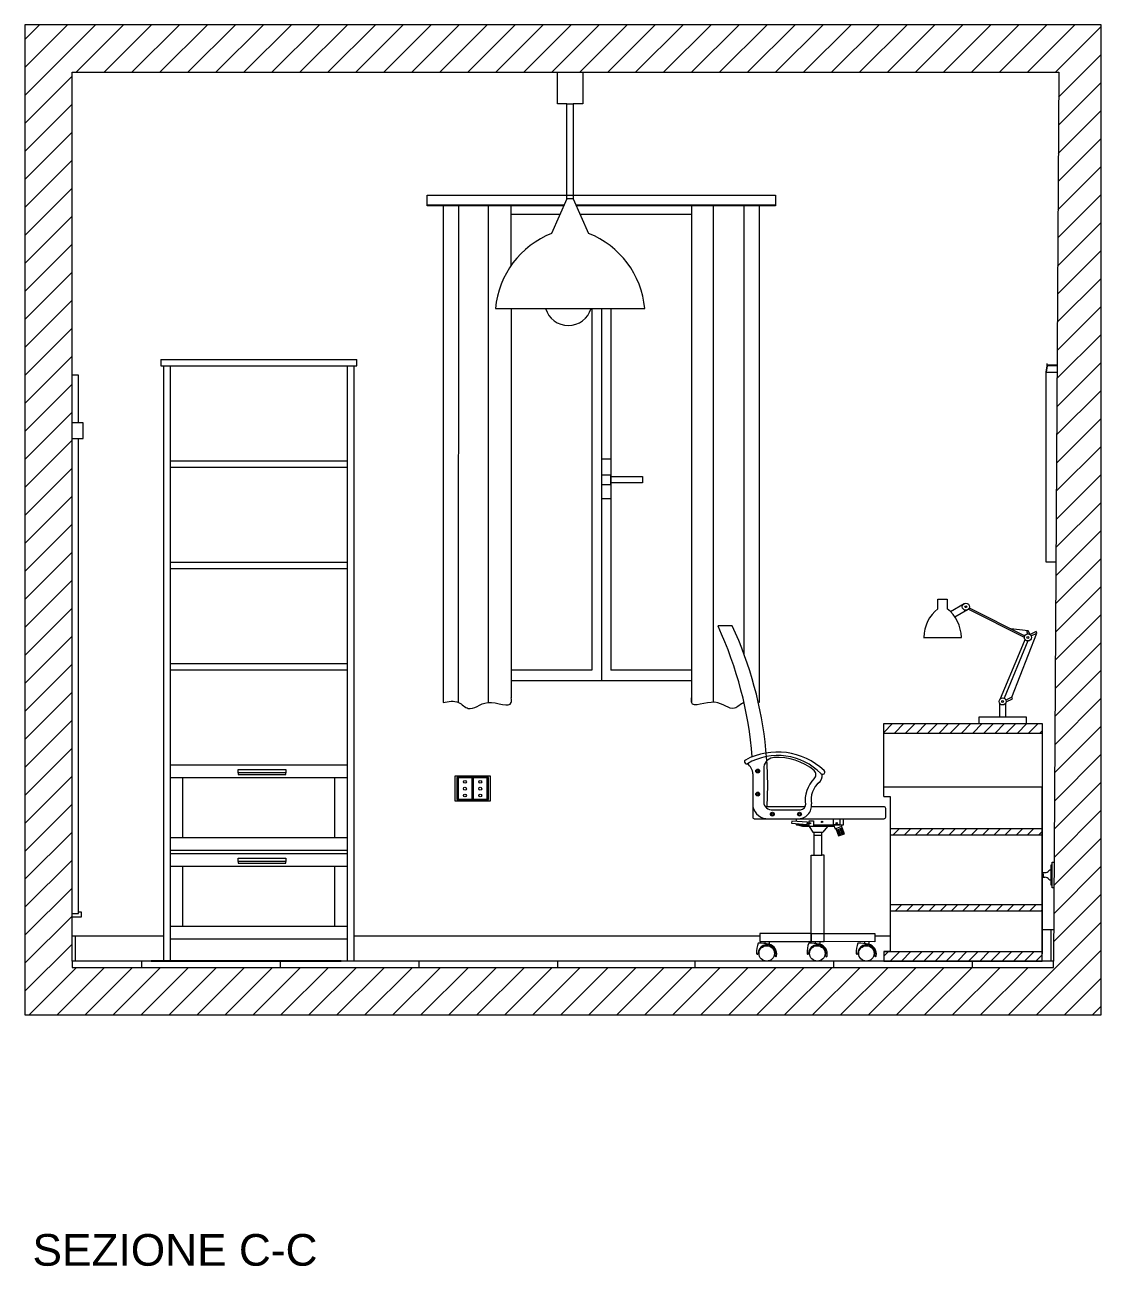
# Model space of a CAD drawing. Header units: inches. Extents: x -780 to 390, y -578 to 278.
# Drawn here: x -683.9 to -343.9, y -577.6 to -185.6 of the extents above; entities that cross this region are included whole.
import ezdxf

# ---------------------------------------------------------------- set-up
doc = ezdxf.new("R2010")
doc.units = ezdxf.units.IN
doc.header["$MEASUREMENT"] = 0
for name, color, linetype, lineweight in [('accessori', 5, 'Continuous', 9), ('accessori1', 30, 'Continuous', 5), ('finestre', 4, 'Continuous', 13), ('illuminazione', 2, 'Continuous', 13), ('linee prospetti', 1, 'Continuous', 18), ('mobili', 3, 'Continuous', 15), ('trame', 7, 'Continuous', 5)]:
    doc.layers.add(name, color=color, linetype=linetype, lineweight=lineweight)
doc.styles.get("Standard").update_dxf_attribs({"font": 'Arial.ttf'})

msp = doc.modelspace()

# ---------------------------------------------------------------- hatches: boundary and pattern name
at = {"layer": 'trame'}
h = msp.add_hatch(dxfattribs=at)
h.set_pattern_fill('ANSI31', color=256, scale=50)
h.set_pattern_definition([(45, (-54180.0226, 7478.361), (-4.4194174, 4.4194174), [])])
h.paths.add_polyline_path([(-683.89, -185.58), (-683.89, -468.23), (-683.89, -498.23), (-373.89, -498.23), (-343.89, -498.23), (-343.89, -185.58)])
h.paths.add_polyline_path([(-357.27, -200.58), (-358.96, -481.23), (-358.96, -483.23), (-668.96, -483.23), (-668.96, -481.23), (-668.96, -200.58)], flags=16)
h = msp.add_hatch(dxfattribs=at)
h.set_pattern_fill('ANSI31', color=256, scale=20.000006)
h.set_pattern_definition([(45, (-3010.3327, -6584.7674), (-1.7677675, 1.7677675), [])])
h.paths.add_polyline_path([(-362.52, -406.23), (-412.52, -406.23), (-412.52, -409.23), (-362.52, -409.23)])
h.paths.add_polyline_path([(-362.52, -439.39), (-410.52, -439.39), (-410.52, -441.39), (-362.52, -441.39)])
h.paths.add_polyline_path([(-362.52, -463.4), (-410.52, -463.4), (-410.52, -465.4), (-362.52, -465.4)])
h.paths.add_polyline_path([(-362.52, -478.23), (-412.52, -478.23), (-412.52, -478.95), (-412.52, -481.23), (-362.52, -481.23)])

# ---------------------------------------------------------------- linework, layer by layer
msp.add_line((-583.96, -481.23), (-643.96, -481.23))
at = {"layer": 'accessori'}
for p, q in [((-551.77, -242.75), (-551.77, -399.57)), ((-546.88, -399.57), (-546.77, -242.75)), ((-537.43, -399.55), (-537.43, -242.75)), ((-530.23, -261.52), (-530.23, -242.75)), ((-473.3, -242.75), (-473.3, -399.52)), ((-466.34, -399.5), (-466.34, -242.75)), ((-456.65, -384.49), (-456.65, -242.75)), ((-451.77, -375.27), (-451.77, -242.75)), ((-530.23, -275.11), (-530.23, -398.11)), ((-451.77, -399.52), (-451.77, -375.27)), ((-667.96, -473.23), (-667.96, -481.23)), ((-579.96, -473.23), (-451.67, -473.23)), ((-415.41, -473.23), (-410.52, -473.23)), ((-362.52, -471.23), (-358.9, -471.23)), ((-359.74, -471.23), (-359.74, -481.23))]:
    msp.add_line(p, q, dxfattribs=at)
for points in [[(-358.26, -355.24), (-361.26, -355.24), (-361.26, -295.24), (-357.9, -295.24)], [(-668.96, -473.23), (-639.96, -473.23)]]:
    msp.add_lwpolyline(points, dxfattribs=at)
msp.add_spline([(-551.77, -399.57), (-546.88, -399.57), (-543.84, -401.44), (-537.61, -399.57), (-530.23, -399.57), (-530.23, -398.11)], degree=3, dxfattribs=at)
msp.add_open_spline([(-456.72, -399.55), (-457.78, -400.08), (-460.5, -403.05), (-465.39, -397.32), (-473.62, -401.87), (-473.34, -398.6), (-473.3, -398.06)], degree=3, knots=[4.962649, 4.962649, 4.962649, 4.962649, 8.455505, 14.958759, 22.340098, 23.794795, 23.794795, 23.794795, 23.794795], dxfattribs=at)
msp.add_open_spline([(-451.77, -399.52), (-451.92, -399.49), (-452.07, -399.45), (-452.23, -399.42)], degree=3, dxfattribs=at)
at = {"layer": 'accessori1'}
for p, q in [((-498.77, -322.74), (-501.77, -322.74)), ((-498.77, -322.74), (-498.77, -335.24)), ((-498.77, -335.24), (-501.77, -335.24)), ((-362.52, -453.57), (-362.16, -453.57)), ((-362.16, -454.47), (-362.52, -454.47)), ((-362.16, -453.77), (-362.16, -454.27))]:
    msp.add_line(p, q, dxfattribs=at)
for points in [[(-361.26, -295.24), (-360.9, -293.24), (-360.86, -293.04)], [(-361.21, -295.24), (-360.85, -293.24), (-360.81, -293.04)], [(-360.9, -293.04), (-360.9, -292.64), (-361.1, -292.64), (-361.1, -293.64), (-360.9, -293.64), (-360.9, -293.51)], [(-357.9, -293.04), (-360.9, -293.04)], [(-357.9, -293.24), (-360.85, -293.24)], [(-668.96, -316.23), (-665.46, -316.23), (-665.46, -311.23), (-668.96, -311.23)], [(-501.77, -322.74), (-501.77, -335.24)], [(-498.77, -330.74), (-498.77, -327.74), (-501.77, -327.74), (-501.77, -330.74), (-498.77, -330.74)], [(-498.77, -328.24), (-488.77, -328.24), (-488.77, -330.24), (-498.77, -330.24)], [(-547.9, -423.25), (-547.9, -422.75), (-536.9, -422.75), (-536.9, -430.75), (-547.9, -430.75), (-547.9, -422.75)], [(-547.4, -430.25), (-537.4, -430.25), (-537.4, -423.25), (-547.4, -423.25), (-547.4, -430.25)], [(-546.9, -423.25), (-542.65, -423.25), (-542.65, -430.25), (-546.9, -430.25), (-546.9, -423.25)], [(-541.9, -423.25), (-537.9, -423.25), (-537.9, -430.25), (-542.15, -430.25), (-542.15, -423.25)], [(-358.82, -458.11), (-359.39, -458.11), (-359.39, -450.03), (-358.82, -450.03)], [(-362.16, -453.77), (-362.16, -453.27), (-361.66, -453.27)], [(-362.16, -454.27), (-362.16, -454.77), (-361.66, -454.77)], [(-359.39, -450.98), (-359.77, -450.98), (-359.77, -457.16), (-359.39, -457.16)], [(-668.96, -467.23), (-665.96, -467.23), (-665.96, -465.73), (-666.96, -465.73)]]:
    msp.add_lwpolyline(points, dxfattribs=at)
for centre in [(-544.86, -424.64), (-544.86, -426.78), (-540.02, -424.64), (-540.02, -426.78), (-544.86, -428.92), (-540.02, -428.92)]:
    msp.add_circle(centre, 0.453, dxfattribs=at)
for centre, radius, start, end in [((-361.64, -451.6), 1.68, 269.2575, 322.102), ((-359.68, -453.24), 0.885, 95.5072, 144.0758), ((-361.64, -456.45), 1.68, 37.898, 90.7425), ((-359.68, -454.8), 0.885, 215.9242, 264.4928)]:
    msp.add_arc(centre, radius, start, end, dxfattribs=at)
at = {"layer": 'finestre'}
for p, q in [((-509.81, -242.45), (-446.77, -242.45)), ((-501.77, -275.11), (-501.77, -392.75)), ((-498.77, -275.11), (-498.77, -389.38))]:
    msp.add_line(p, q, dxfattribs=at)
for points in [[(-546.77, -242.75), (-556.77, -242.75), (-556.77, -239.38), (-446.77, -239.38), (-446.77, -242.75), (-509.68, -242.75)], [(-556.77, -242.45), (-556.77, -242.45), (-513.47, -242.45)], [(-513.61, -242.75), (-546.77, -242.75)], [(-530.23, -245.38), (-514.77, -245.38)], [(-508.51, -245.38), (-498.77, -245.38)], [(-498.77, -245.38), (-473.3, -245.38)], [(-504.77, -275.11), (-504.77, -389.38)], [(-504.77, -389.38), (-530.23, -389.38)], [(-473.3, -389.38), (-498.77, -389.38)], [(-473.3, -392.75), (-530.23, -392.75)]]:
    msp.add_lwpolyline(points, dxfattribs=at)
at = {"layer": 'illuminazione'}
for p, q in [((-535.2, -275.11), (-488.08, -275.11)), ((-399.96, -379.04), (-388.03, -379.04)), ((-366.98, -376.89), (-372.45, -376.32))]:
    msp.add_line(p, q, dxfattribs=at)
for points in [[(-512.64, -210.58), (-515.64, -210.58), (-515.64, -200.58), (-507.64, -200.58), (-507.64, -210.58), (-510.64, -210.58)], [(-510.64, -210.58), (-510.64, -240.58), (-512.64, -240.58), (-512.64, -210.58), (-510.64, -210.58)], [(-512.64, -240.58), (-517.48, -251.46)], [(-510.64, -240.58), (-505.8, -251.46)], [(-395.49, -369.95), (-395.49, -366.95), (-392.49, -366.95), (-392.49, -369.95)], [(-387.19, -368.37), (-391.52, -370.89)], [(-386.07, -370.3), (-390.08, -372.63)], [(-368.14, -379.03), (-385.87, -370.15)], [(-385.59, -369.73), (-368.02, -378.53)], [(-375.71, -398.35), (-369.73, -384.03), (-367.92, -379.7)], [(-367.03, -380.15), (-374.57, -398.21)], [(-372.08, -397.92), (-364.24, -377.64)], [(-366.36, -378.14), (-366.98, -376.89), (-367.43, -377.11), (-367.03, -377.92)], [(-366.03, -378.53), (-364.24, -377.64), (-364.46, -377.19), (-366.36, -378.14)], [(-376.02, -399.73), (-376.02, -404.23)], [(-374.02, -404.23), (-374.02, -399.73)], [(-373.92, -399.41), (-371.85, -398.37), (-372.08, -397.92), (-373.97, -398.87)], [(-367.52, -406.23), (-367.52, -404.23), (-382.52, -404.23), (-382.52, -406.23)]]:
    msp.add_lwpolyline(points, dxfattribs=at)
for centre, radius in [((-386.63, -369.33), 1.12), ((-386.63, -369.33), 0.292), ((-367.03, -379.03), 1.12), ((-367.03, -379.03), 0.292), ((-375.02, -399.23), 1.12), ((-375.02, -399.23), 0.292)]:
    msp.add_circle(centre, radius, dxfattribs=at)
for centre, radius, start, end in [((-507.17, -277.65), 28.14, 111.4774, 174.8226), ((-516.11, -277.65), 28.14, 5.1774, 68.5226), ((-512.2, -273.11), 7.44, 195.6007, 344.3993), ((-387.67, -379.43), 12.29, 129.5067, 178.1522), ((-400.31, -379.43), 12.29, 1.8478, 50.4933)]:
    msp.add_arc(centre, radius, start, end, dxfattribs=at)
at = {"layer": 'linee prospetti'}
for points in [[(-683.89, -468.23), (-683.89, -498.23), (-373.89, -498.23), (-343.89, -498.23), (-343.89, -185.58), (-683.89, -185.58), (-683.89, -468.23)], [(-668.96, -200.58), (-357.27, -200.58), (-358.96, -481.23), (-668.96, -481.23), (-668.96, -200.58)], [(-668.96, -481.23), (-668.96, -483.23), (-358.96, -483.23), (-358.96, -481.23)]]:
    msp.add_lwpolyline(points, dxfattribs=at)
at = {"layer": 'mobili'}
for p, q in [((-640.96, -291.23), (-578.96, -291.23)), ((-640.96, -291.23), (-640.96, -293.23)), ((-640.96, -293.23), (-578.96, -293.23)), ((-639.96, -481.23), (-639.96, -293.23)), ((-637.96, -293.23), (-637.96, -481.23)), ((-581.96, -481.23), (-581.96, -293.23)), ((-579.96, -293.23), (-579.96, -481.23)), ((-578.96, -293.23), (-578.96, -291.23)), ((-637.96, -323.23), (-581.96, -323.23)), ((-637.96, -325.23), (-581.96, -325.23)), ((-637.96, -355.23), (-581.96, -355.23)), ((-637.96, -357.23), (-581.96, -357.23)), ((-464.84, -375.27), (-460.58, -375.27)), ((-637.96, -387.23), (-581.96, -387.23)), ((-637.96, -389.23), (-581.96, -389.23)), ((-412.52, -409.23), (-362.52, -409.23)), ((-637.96, -419.23), (-581.96, -419.23)), ((-637.96, -423.23), (-581.96, -423.23)), ((-633.96, -442.23), (-633.96, -423.23)), ((-585.96, -442.23), (-585.96, -423.23)), ((-453.93, -422.13), (-453.91, -432.53)), ((-450.48, -419.84), (-450.48, -431.06)), ((-447.65, -433.44), (-439.22, -433.44)), ((-411.95, -435.78), (-411.95, -433.01)), ((-440.18, -438.19), (-436.18, -438.19)), ((-436.18, -438.69), (-434.94, -440.48)), ((-434.73, -438.19), (-425.32, -438.19)), ((-430.32, -438.69), (-431.78, -440.48)), ((-637.96, -442.23), (-581.96, -442.23)), ((-434.64, -440.48), (-432.08, -440.48)), ((-426.5, -441.56), (-427.2, -439.68)), ((-426.13, -441.42), (-426.83, -439.54)), ((-425.75, -441.28), (-426.45, -439.4)), ((-425.38, -441.14), (-426.08, -439.26)), ((-410.52, -439.39), (-362.52, -439.39)), ((-410.52, -441.39), (-362.52, -441.39)), ((-637.96, -446.23), (-581.96, -446.23)), ((-637.96, -447.23), (-581.96, -447.23)), ((-434.64, -447.74), (-432.08, -447.74)), ((-637.96, -451.23), (-581.96, -451.23)), ((-633.96, -470.23), (-633.96, -451.23)), ((-585.96, -470.23), (-585.96, -451.23)), ((-410.52, -463.4), (-362.52, -463.4)), ((-410.52, -465.4), (-362.52, -465.4)), ((-637.96, -470.23), (-581.96, -470.23)), ((-637.96, -474.23), (-581.96, -474.23)), ((-435.54, -472.53), (-451.67, -472.53)), ((-451.67, -472.53), (-451.67, -475.02)), ((-435.54, -475.02), (-435.54, -472.53)), ((-435.54, -472.53), (-435.54, -475.05)), ((-431.54, -472.53), (-415.41, -472.53)), ((-431.37, -475.05), (-431.37, -472.53)), ((-415.41, -472.53), (-415.41, -475.13)), ((-451.67, -475.02), (-435.54, -475.02)), ((-450.18, -475.11), (-450.18, -475.69)), ((-450.18, -476.16), (-450.18, -476.45)), ((-448.78, -475.12), (-448.78, -475.89)), ((-448.78, -476.18), (-448.78, -476.47)), ((-435.54, -475.05), (-431.37, -475.05)), ((-434.21, -475.11), (-434.21, -475.69)), ((-434.21, -476.16), (-434.21, -476.45)), ((-432.81, -475.12), (-432.81, -475.89)), ((-432.81, -476.18), (-432.81, -476.47)), ((-415.41, -475.13), (-431.37, -475.05)), ((-418.7, -475.11), (-418.7, -475.69)), ((-418.7, -476.16), (-418.7, -476.45)), ((-417.3, -475.12), (-417.3, -475.89)), ((-417.3, -476.18), (-417.3, -476.47)), ((-412.52, -478.23), (-362.52, -478.23))]:
    msp.add_line(p, q, dxfattribs=at)
for points in [[(-666.96, -311.23), (-666.96, -296.23), (-668.96, -296.23)], [(-666.96, -451.23), (-666.96, -316.23)], [(-412.52, -429.23), (-412.52, -406.23), (-362.52, -406.23), (-362.52, -478.95)], [(-616.46, -420.76), (-601.46, -420.76), (-601.46, -421.76), (-616.46, -421.76), (-616.46, -420.76)], [(-616.46, -421.76), (-616.46, -422.26), (-601.46, -422.26), (-601.46, -421.76)], [(-452.67, -421.06), (-452.37, -420.84), (-452.07, -421.06), (-452.07, -421.36), (-452.37, -421.59), (-452.67, -421.36), (-452.67, -421.06)], [(-412.52, -426.23), (-362.52, -426.23)], [(-412.52, -478.23), (-412.52, -481.23), (-362.52, -481.23), (-362.52, -426.23)], [(-452.67, -428.32), (-452.37, -428.1), (-452.07, -428.32), (-452.07, -428.62), (-452.37, -428.85), (-452.67, -428.62), (-452.67, -428.32)], [(-412.52, -429.23), (-410.52, -429.23), (-410.52, -473.43)], [(-453.91, -432.49), (-453.95, -432.49), (-453.95, -435.78)], [(-437.45, -432.49), (-449.94, -432.49)], [(-448.06, -434.67), (-447.76, -434.45), (-447.46, -434.67), (-447.46, -434.97), (-447.76, -435.2), (-448.06, -434.97), (-448.06, -434.67)], [(-439.47, -434.67), (-439.17, -434.45), (-438.87, -434.67), (-438.87, -434.97), (-439.17, -435.2), (-439.47, -434.97), (-439.47, -434.67)], [(-412.41, -432.49), (-435.4, -432.49)], [(-453.5, -436.27), (-412.4, -436.27)], [(-436.66, -437.38), (-441.65, -437.02), (-441.7, -437.71), (-436.71, -438.08), (-436.66, -437.38)], [(-440.18, -437.12), (-440.18, -436.27)], [(-438.18, -438.69), (-440.18, -438.19), (-440.18, -437.82)], [(-430.32, -438.69), (-438.18, -438.69), (-438.18, -438.19), (-436.18, -438.19)], [(-436.67, -437.53), (-435.67, -437.6), (-435.69, -437.9), (-436.69, -437.83)], [(-436.18, -437.56), (-436.18, -436.98), (-434.73, -436.98), (-434.73, -438.69)], [(-436.18, -438.69), (-436.18, -437.86)], [(-434.73, -438.19), (-430.32, -438.19), (-428.41, -438.19)], [(-428.22, -438.69), (-430.32, -438.69)], [(-426.41, -436.27), (-426.41, -438.19), (-428.41, -438.19), (-428.41, -436.27)], [(-428.41, -438.19), (-427.93, -439.43), (-425.76, -438.61), (-425.88, -438.19)], [(-427.75, -439.36), (-426.87, -441.7), (-425, -441), (-425.88, -438.65)], [(-425.84, -438.32), (-425.32, -438.19), (-425.32, -436.27)], [(-434.94, -440.48), (-434.64, -440.48), (-434.64, -441.48), (-432.08, -441.48), (-432.08, -440.48), (-431.78, -440.48)], [(-434.64, -441.48), (-434.64, -447.74)], [(-432.08, -447.74), (-432.08, -441.48)], [(-616.46, -448.76), (-601.46, -448.76), (-601.46, -449.76), (-616.46, -449.76), (-616.46, -448.76)], [(-616.46, -449.76), (-616.46, -450.26), (-601.46, -450.26), (-601.46, -449.76)], [(-435.54, -472.53), (-435.54, -447.74), (-434.64, -447.74)], [(-435.54, -472.53), (-431.37, -472.53), (-431.37, -447.74), (-432.08, -447.74)], [(-668.96, -466.23), (-666.96, -466.23), (-666.96, -451.23)], [(-410.52, -473.43), (-410.52, -478.23), (-412.52, -478.23)], [(-364.81, -481.23), (-410.24, -481.23)]]:
    msp.add_lwpolyline(points, dxfattribs=at)
for centre, radius in [((-452.38, -421.22), 0.612), ((-452.38, -428.5), 0.612), ((-447.76, -434.82), 0.612), ((-439.18, -434.82), 0.612), ((-432.06, -437.28), 0.211), ((-427.4, -437.69), 0.211), ((-449.53, -478.8), 2.44), ((-433.55, -478.8), 2.44), ((-418.04, -478.8), 2.44)]:
    msp.add_circle(centre, radius, dxfattribs=at)
for centre, radius, start, end in [((-464.63, -375.44), 0.268, 140.7444, 190.2735), ((-574.69, -426.22), 120.95, 4.4961, 24.7963), ((-460.65, -375.55), 0.282, 40.429, 76.009), ((-570.17, -426.22), 120.95, 5.5501, 24.8624), ((-446.16, -436.76), 21.55, 46.9025, 118.0145), ((-560.34, -425.83), 111.12, 356.5632, 5.8425), ((-455.88, -418.27), 0.672, 127.1994, 314.6338), ((-446.05, -435.49), 19.16, 44.589, 119.9938), ((-458.24, -422.33), 4.32, 2.718, 52.7709), ((-446.97, -420.49), 3.57, 91.6417, 169.5476), ((-446.06, -434.86), 17.97, 50.1024, 94.0157), ((-435.77, -422.35), 1.78, 312.7643, 45.6521), ((-435, -422.49), 3.04, 304.3428, 4.2812), ((-431.89, -421.56), 0.703, 223.2794, 49.3018), ((-427.97, -430.35), 9.4, 134.2501, 189.1201), ((-428.17, -430.33), 7.36, 130.1324, 189.5112), ((-447.95, -430.92), 2.53, 183.0092, 276.8591), ((-449.14, -431.37), 4.91, 193.4619, 272.3196), ((-439.54, -432.13), 4.15, 265.5416, 8.1997), ((-439.02, -431.68), 1.77, 263.5163, 354.6776), ((-412.46, -432.99), 0.505, 358.4951, 95.373), ((-453.45, -435.77), 0.505, 179.4984, 276.3762), ((-412.46, -435.77), 0.505, 263.6238, 0.5016), ((-446.34, -478.2), 6.42, 155.8953, 185.3823), ((-449.53, -478.82), 2.74, 344.7676, 179.451), ((-452.23, -494.34), 18.76, 79.3999, 89.8923), ((-449.53, -478.96), 3.15, 348.7983, 76.2923), ((-430.36, -478.2), 6.42, 155.8953, 185.3823), ((-433.56, -478.82), 2.74, 344.7676, 179.451), ((-436.26, -494.34), 18.76, 79.3999, 89.8923), ((-433.56, -478.96), 3.15, 348.7983, 76.2923), ((-414.85, -478.2), 6.42, 155.8953, 185.3823), ((-418.04, -478.82), 2.74, 344.7676, 179.451), ((-420.75, -494.34), 18.76, 79.3999, 89.8923), ((-418.05, -478.96), 3.15, 348.7983, 76.2923), ((-452.5, -478.8), 0.229, 180, 0.5058), ((-446.66, -479.61), 0.229, 163.8588, 9.5951), ((-436.53, -478.8), 0.229, 180, 0.5058), ((-430.69, -479.61), 0.229, 163.8588, 9.5951), ((-421.02, -478.8), 0.229, 180, 0.5058), ((-415.18, -479.61), 0.229, 163.8588, 9.5951)]:
    msp.add_arc(centre, radius, start, end, dxfattribs=at)
at = {"layer": 'trame'}
for p, q in [((-647.06, -481.23), (-647.06, -483.23)), ((-603.26, -481.23), (-603.26, -483.23)), ((-559.46, -481.23), (-559.46, -483.23)), ((-515.66, -481.23), (-515.66, -483.23)), ((-472.26, -481.23), (-472.26, -483.23)), ((-428.46, -481.23), (-428.46, -483.23)), ((-384.66, -481.23), (-384.66, -483.23))]:
    msp.add_line(p, q, dxfattribs=at)

# ---------------------------------------------------------------- texts
at = {"layer": 'trame', "insert": (-681.46, -567.42), "char_height": 10, "attachment_point": 1}
msp.add_mtext_dynamic_manual_height_columns('SEZIONE C-C', width=229.5265, gutter_width=1, heights=[0], dxfattribs=at)

doc.saveas('drawing.dxf')
